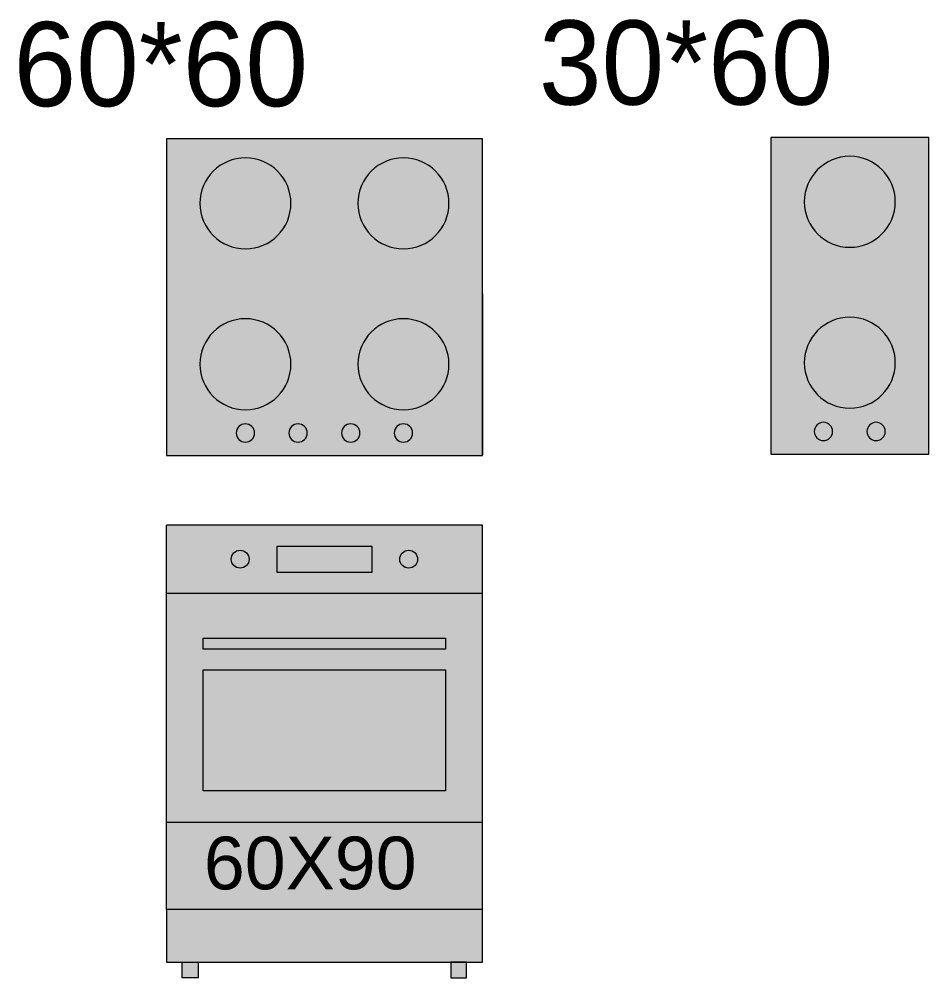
# Model space of a CAD drawing. Header units: metres. Extents: x 13420 to 16685, y 16425 to 18227.
# Drawn here: x 14634.8 to 14807.5, y 17800.5 to 17982.5 of the extents above; entities that cross this region are included whole.
import ezdxf

# ---------------------------------------------------------------- set-up
doc = ezdxf.new("R2010")
doc.units = ezdxf.units.M
doc.header["$LTSCALE"] = 15
doc.layers.get('0').update_dxf_attribs({"true_color": 0x000000})
doc.layers.add('DV_Hatch Kitchen', color=7, linetype='Continuous', lineweight=5, true_color=0xffff7f)
doc.layers.add('DV_Text', color=1, linetype='Continuous', true_color=0xff0000)
doc.layers.add('DV_Text block', color=20, linetype='Continuous', true_color=0xff3f00)
doc.styles.add('Arial Regular', font='')
doc.styles.add('DM Sans', font='')
doc.styles.get('Arial Regular').set_extended_font_data('Arial')
doc.styles.get('DM Sans').set_extended_font_data('DM Sans')

# ---------------------------------------------------------------- blocks, each defined once
blk = doc.blocks.new('_U951')
at = {"linetype": 'ByBlock', "lineweight": -2, "true_color": 0xffff7f}
blk.add_hatch(color=51, dxfattribs=at).paths.add_polyline_path([(15, 60.15), (-15, 60.15), (-15, 0), (15, 0)], flags=0)
at = {"color": 18, "linetype": 'ByBlock', "lineweight": -2, "true_color": 0x000000}
blk.add_lwpolyline([(15, 0), (-15, 0), (-15, 60.15), (15, 60.15)], close=True, dxfattribs=at)
for centre, radius in [((0, 47.92), 8.64), ((0, 17.36), 8.64), ((-5, 4.3), 1.74), ((5, 4.3), 1.74)]:
    blk.add_circle(centre, radius, dxfattribs=at)
blk = doc.blocks.new('_U950')
at = {"linetype": 'ByBlock', "lineweight": -2, "true_color": 0xffff7f}
blk.add_hatch(color=51, dxfattribs=at).paths.add_polyline_path([(30, 60.15), (-30, 60.15), (-30, 0), (30, 0)], flags=0)
at = {"color": 18, "linetype": 'ByBlock', "lineweight": -2, "true_color": 0x000000}
blk.add_line((-30, 30.71), (-30, 0.15), dxfattribs=at)
blk.add_lwpolyline([(30, 0), (-30, 0), (-30, 60.15), (30, 60.15)], close=True, dxfattribs=at)
for centre, radius in [((-15, 47.92), 8.64), ((15, 47.92), 8.64), ((-15, 17.36), 8.64), ((15, 17.36), 8.64), ((-15, 4.3), 1.74), ((-5, 4.3), 1.74), ((5, 4.3), 1.74), ((15, 4.3), 1.74)]:
    blk.add_circle(centre, radius, dxfattribs=at)
blk = doc.blocks.new('_U952')
at = {"linetype": 'ByBlock', "lineweight": -2, "true_color": 0xffff7f}
for points in [[(-30, 0), (30, 0), (30, 83), (-30, 83)], [(-24, 0), (-27, 0), (-27, -3), (-24, -3)], [(27, 0), (24, 0), (24, -3), (27, -3)]]:
    blk.add_hatch(color=51, dxfattribs=at).paths.add_polyline_path(points, flags=0)
at = {"color": 18, "linetype": 'ByBlock', "lineweight": -2, "true_color": 0x000000}
for p, q in [((30, 83), (-30, 83)), ((-30, 10), (-30, 83)), ((30, 10), (30, 83)), ((30, 70), (-30, 70)), ((-23, 55.51), (23, 55.51)), ((-23, 32.51), (-23, 55.51)), ((23, 55.51), (23, 32.51)), ((23, 32.51), (-23, 32.51)), ((30, 26.51), (-30, 26.51))]:
    blk.add_line(p, q, dxfattribs=at)
for points in [[(-9, 79), (9, 79), (9, 74), (-9, 74)], [(-23, 61.51), (23, 61.51), (23, 59.43), (-23, 59.43)], [(-30, 0), (30, 0), (30, 10), (-30, 10)], [(-24, -3), (-27, -3), (-27, 0), (-24, 0)], [(24, -3), (27, -3), (27, 0), (24, 0)]]:
    blk.add_lwpolyline(points, close=True, dxfattribs=at)
for centre in [(-16, 76.5), (16, 76.5)]:
    blk.add_circle(centre, 1.7, dxfattribs=at)
at = {"layer": 'DV_Text block', "insert": (-22.89, 23.81), "char_height": 10, "width": 99.1304, "attachment_point": 1, "style": 'Arial Regular'}
blk.add_mtext('60X90', dxfattribs=at)

msp = doc.modelspace()

# ---------------------------------------------------------------- block references
at = {"layer": 'DV_Hatch Kitchen', "xscale": -1}
for name, p in [('_U950', (14692.75, 17899.64)), ('_U951', (14792.49, 17899.93))]:
    msp.add_blockref(name, p, dxfattribs=at)
at = {"layer": 'DV_Hatch Kitchen'}
msp.add_blockref('_U952', (14692.75, 17803.47), dxfattribs=at)

# ---------------------------------------------------------------- texts
at = {"layer": 'DV_Text', "char_height": 16, "width": 144.8696, "attachment_point": 1, "style": 'DM Sans'}
for s, insert in [('60*60', (14633.72, 17982.01)), ('30*60', (14733.46, 17982.3))]:
    msp.add_mtext(s, dxfattribs=dict(at, insert=insert))

doc.saveas('drawing.dxf')
